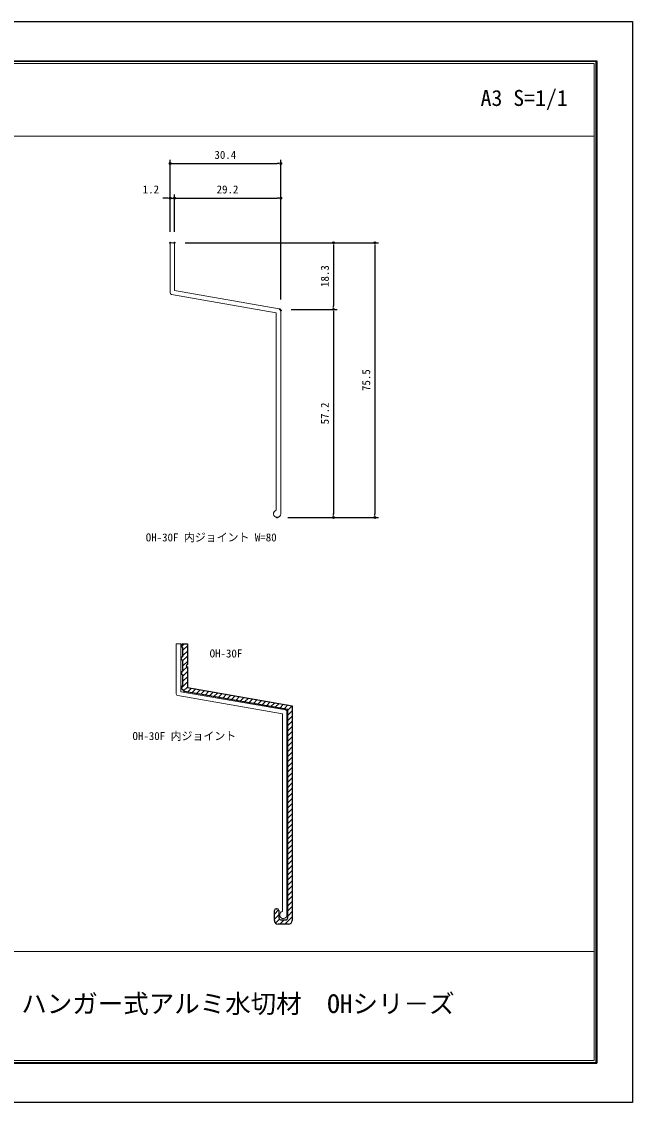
# Model space of a CAD drawing. Units: millimetres, scale not verified. Extents: x -335 to 210, y -148 to 148.
# Drawn here: x 42.3 to 210, y -148.5 to 148.5 of the extents above; entities that cross this region are included whole.
import ezdxf
from ezdxf.enums import TextEntityAlignment as Align

# ---------------------------------------------------------------- set-up
doc = ezdxf.new("R2010")
doc.units = ezdxf.units.MM
doc.header["$LTSCALE"] = 0.5
doc.header["$PDMODE"] = 32
doc.header["$PDSIZE"] = 0.25
for name, color, linetype in [('0-0_0', 7, 'Continuous'), ('0-2_1-2図名', 7, 'Continuous'), ('0-3_2-1寸法', 7, 'Continuous'), ('0-4_Defpoints', 7, 'Continuous'), ('0-5_1-4文字', 7, 'Continuous'), ('0-B_100', 7, 'Continuous')]:
    doc.layers.add(name, color=color, linetype=linetype)
for name, color, linetype, lineweight in [('0-1_1-1図枠', 3, 'Continuous', 18), ('0-6_5-1実寸型', 1, 'Continuous', 18), ('0-9_1', 1, 'Continuous', 18)]:
    doc.layers.add(name, color=color, linetype=linetype, lineweight=lineweight)
doc.styles.add('ＭＳ ゴシック', font='')
doc.styles.get('ＭＳ ゴシック').set_extended_font_data('MS Gothic')

# ---------------------------------------------------------------- blocks, each defined once
blk = doc.blocks.new('_Dot')
at = {"layer": '0-0_0'}
for p, q in [((-0.5, 0), (-1, 0)), ((0.25, 0), (-0.25, 0))]:
    blk.add_line(p, q, dxfattribs=at)
blk.add_circle((0, 0), 0.25, dxfattribs=at)
blk = doc.blocks.new('D2')
at = {"layer": '0-3_2-1寸法'}
for p, q in [((326.3001, 217.9261), (338.4175, 217.9261)), ((337.9175, 216.9261), (337.9175, 161.7349)), ((325.4175, 160.7349), (338.4175, 160.7349))]:
    blk.add_line(p, q, dxfattribs=at)
at = {"layer": '0-4_Defpoints'}
for p in [(323.3001, 217.9261), (322.4175, 160.7349), (337.9175, 160.7349)]:
    blk.add_point(p, dxfattribs=at)
at = {"layer": '0-3_2-1寸法'}
for p, rotation in [((337.9175, 217.9261), 90), ((337.9175, 160.7349), 270)]:
    blk.add_blockref('_Dot', p, dxfattribs=dict(at, rotation=rotation))
at = {"layer": '0-3_2-1寸法', "style": 'ＭＳ ゴシック'}
blk.add_text('57.2', height=2.199, rotation=90, dxfattribs=at).set_placement((337.2925, 186.3305), align=Align.BOTTOM_LEFT)
blk = doc.blocks.new('D9')
at = {"layer": '0-3_2-1寸法'}
for p, q in [((293.0275, 239.2349), (293.0275, 258.9996)), ((323.4175, 220.6042), (323.4175, 258.9996)), ((294.0275, 257.9996), (322.4175, 257.9996))]:
    blk.add_line(p, q, dxfattribs=at)
at = {"layer": '0-4_Defpoints'}
for p in [(323.4175, 257.9996), (293.0275, 236.2349), (323.4175, 217.6042)]:
    blk.add_point(p, dxfattribs=at)
at = {"layer": '0-3_2-1寸法', "rotation": 180}
blk.add_blockref('_Dot', (293.0275, 257.9996), dxfattribs=at)
at = {"layer": '0-3_2-1寸法'}
blk.add_blockref('_Dot', (323.4175, 257.9996), dxfattribs=at)
at = {"layer": '0-3_2-1寸法', "style": 'ＭＳ ゴシック'}
blk.add_text('30.4', height=2.199, dxfattribs=at).set_placement((305.2225, 258.6246), align=Align.BOTTOM_LEFT)
blk = doc.blocks.new('D10')
at = {"layer": '0-3_2-1寸法'}
for p, q in [((293.0275, 239.2349), (293.0275, 249.5)), ((294.2275, 239.2349), (294.2275, 249.5)), ((292.0275, 248.5), (291.0275, 248.5)), ((293.0275, 248.5), (294.2275, 248.5)), ((295.2275, 248.5), (296.2275, 248.5))]:
    blk.add_line(p, q, dxfattribs=at)
at = {"layer": '0-4_Defpoints'}
for p in [(294.2275, 248.5), (293.0275, 236.2349), (294.2275, 236.2349)]:
    blk.add_point(p, dxfattribs=at)
at = {"layer": '0-3_2-1寸法'}
blk.add_blockref('_Dot', (293.0275, 248.5), dxfattribs=at)
at = {"layer": '0-3_2-1寸法', "rotation": 180}
blk.add_blockref('_Dot', (294.2275, 248.5), dxfattribs=at)
at = {"layer": '0-3_2-1寸法', "style": 'ＭＳ ゴシック'}
blk.add_text('1.2', height=2.199, dxfattribs=at).set_placement((285.5265, 249.125), align=Align.BOTTOM_LEFT)
blk = doc.blocks.new('D11')
at = {"layer": '0-3_2-1寸法'}
for p, q in [((294.2275, 239.2349), (294.2275, 249.5)), ((323.4175, 220.6042), (323.4175, 249.5)), ((295.2275, 248.5), (322.4175, 248.5))]:
    blk.add_line(p, q, dxfattribs=at)
at = {"layer": '0-4_Defpoints'}
for p in [(323.4175, 248.5), (294.2275, 236.2349), (323.4175, 217.6042)]:
    blk.add_point(p, dxfattribs=at)
at = {"layer": '0-3_2-1寸法', "rotation": 180}
blk.add_blockref('_Dot', (294.2275, 248.5), dxfattribs=at)
at = {"layer": '0-3_2-1寸法'}
blk.add_blockref('_Dot', (323.4175, 248.5), dxfattribs=at)
at = {"layer": '0-3_2-1寸法', "style": 'ＭＳ ゴシック'}
blk.add_text('29.2', height=2.199, dxfattribs=at).set_placement((305.8225, 249.125), align=Align.BOTTOM_LEFT)
blk = doc.blocks.new('D12')
at = {"layer": '0-3_2-1寸法'}
for p, q in [((297.2275, 236.2349), (338.9175, 236.2349)), ((337.9175, 235.2349), (337.9175, 218.9261)), ((326.3001, 217.9261), (338.9175, 217.9261))]:
    blk.add_line(p, q, dxfattribs=at)
at = {"layer": '0-4_Defpoints'}
for p in [(294.2275, 236.2349), (323.3001, 217.9261), (337.9175, 217.9261)]:
    blk.add_point(p, dxfattribs=at)
at = {"layer": '0-3_2-1寸法'}
for p, rotation in [((337.9175, 236.2349), 90), ((337.9175, 217.9261), 270)]:
    blk.add_blockref('_Dot', p, dxfattribs=dict(at, rotation=rotation))
at = {"layer": '0-3_2-1寸法', "style": 'ＭＳ ゴシック'}
blk.add_text('18.3', height=2.199, rotation=90, dxfattribs=at).set_placement((337.2925, 224.0805), align=Align.BOTTOM_LEFT)
blk = doc.blocks.new('D13')
at = {"layer": '0-3_2-1寸法'}
for p, q in [((297.2275, 236.2349), (350.2789, 236.2349)), ((349.2789, 235.2349), (349.2789, 161.7349)), ((325.4175, 160.7349), (350.2789, 160.7349))]:
    blk.add_line(p, q, dxfattribs=at)
at = {"layer": '0-4_Defpoints'}
for p in [(294.2275, 236.2349), (322.4175, 160.7349), (349.2789, 160.7349)]:
    blk.add_point(p, dxfattribs=at)
at = {"layer": '0-3_2-1寸法'}
for p, rotation in [((349.2789, 236.2349), 90), ((349.2789, 160.7349), 270)]:
    blk.add_blockref('_Dot', p, dxfattribs=dict(at, rotation=rotation))
at = {"layer": '0-3_2-1寸法', "style": 'ＭＳ ゴシック'}
blk.add_text('75.5', height=2.199, rotation=90, dxfattribs=at).set_placement((348.6539, 195.4849), align=Align.BOTTOM_LEFT)

msp = doc.modelspace()

# ---------------------------------------------------------------- linework, layer by layer
at = {"layer": '0-1_1-1図枠'}
for p, q in [((-200, 137.5), (200, 137.5)), ((-199.5, 137), (199.5, 137)), ((199.5, 137), (199.5, -137)), ((200, 137.5), (200, -137.5)), ((-199.5, 117), (199.5, 117)), ((-199.5, -107), (199.5, -107)), ((-200, -137.5), (200, -137.5)), ((-199.5, -137), (199.5, -137))]:
    msp.add_line(p, q, dxfattribs=at)
at = {"layer": '0-4_Defpoints'}
for p, q in [((-200.2, 137.7), (200.2, 137.7)), ((-200.2, 137.7), (200.2, 137.7)), ((200.2, 137.7), (200.2, -137.7)), ((200.2, 137.7), (200.2, -137.7)), ((-200.2, -137.7), (200.2, -137.7)), ((-200.2, -137.7), (200.2, -137.7))]:
    msp.add_line(p, q, dxfattribs=at)
msp.add_lwpolyline([(-210, -148.5), (-210, 148.5), (210, 148.5), (210, -148.5)], close=True, dxfattribs=at)
at = {"layer": '0-6_5-1実寸型'}
for p, q in [((83.0275, 74.0042), (83.0275, 87.7349)), ((83.0275, 87.7349), (84.2275, 87.7349)), ((113.4175, 13.2349), (113.4175, 69.1042)), ((84.75, -36.2307), (84.75, -22.5)), ((84.75, -22.5), (85.95, -22.5)), ((115.14, -97), (115.14, -41.1307))]:
    msp.add_line(p, q, dxfattribs=at)
for points in [[(113.0031, 69.5968), (84.2275, 74.5931), (84.2275, 87.7349)], [(83.442, 73.5115), (112.2175, 68.5153), (112.2175, 14.2147)], [(114.7255, -40.638), (85.95, -35.6418), (85.95, -22.5)], [(85.1645, -36.7233), (113.94, -41.7196), (113.94, -96.0202)]]:
    msp.add_lwpolyline(points, dxfattribs=at)
for centre, radius, start, end in [((83.5275, 74.0042), 0.5, 180, 260.15), ((112.9175, 69.1042), 0.5, 0, 80.15), ((112.4175, 13.2349), 1, 101.53696, 0), ((85.25, -36.2307), 0.5, 180, 260.15), ((114.64, -41.1307), 0.5, 0, 80.15), ((114.14, -97), 1, 101.53696, 0)]:
    msp.add_arc(centre, radius, start, end, dxfattribs=at)
at = {"layer": '0-9_1'}
for p, q in [((86.1588, -23.2692), (86.9282, -22.4998)), ((86.58, -24.2622), (87.78, -23.0622)), ((86.58, -25.6765), (87.78, -24.4765)), ((86.58, -27.0907), (87.78, -25.8907)), ((86.58, -28.5049), (87.78, -27.3049)), ((86.58, -29.9191), (87.7305, -28.7686)), ((86.088, -30.4111), (86.4911, -30.008)), ((86.58, -31.3333), (87.78, -30.1333)), ((86.58, -32.7475), (87.78, -31.5475)), ((86.1004, -34.6413), (87.78, -32.9617)), ((86.72, -35.4359), (87.78, -34.376)), ((87.8415, -35.7286), (88.8793, -34.6909)), ((89.0465, -35.9378), (90.0843, -34.9001)), ((90.2516, -36.147), (91.2893, -35.1093)), ((91.4566, -36.3562), (92.4943, -35.3185)), ((92.6616, -36.5654), (93.6994, -35.5277)), ((93.8666, -36.7747), (94.9044, -35.7369)), ((95.0716, -36.9839), (96.1094, -35.9461)), ((96.2766, -37.1931), (97.3144, -36.1553)), ((97.4816, -37.4023), (98.5194, -36.3645)), ((98.6866, -37.6115), (99.7244, -36.5737)), ((99.8916, -37.8207), (100.9294, -36.7829)), ((101.0967, -38.0299), (102.1344, -36.9921)), ((102.3017, -38.2391), (103.3394, -37.2013)), ((103.5067, -38.4483), (104.5445, -37.4105)), ((104.7117, -38.6575), (105.7495, -37.6197)), ((105.9167, -38.8667), (106.9545, -37.8289)), ((107.1217, -39.0759), (108.1595, -38.0381)), ((108.3267, -39.2851), (109.3645, -38.2473)), ((109.5317, -39.4943), (110.5695, -38.4565)), ((110.7367, -39.7035), (111.7745, -38.6657)), ((111.9417, -39.9127), (112.9795, -38.8749)), ((113.1468, -40.1219), (114.1845, -39.0841)), ((114.3518, -40.3311), (115.3895, -39.2933)), ((115.38, -40.7171), (116.58, -39.5171)), ((115.38, -42.1313), (116.58, -40.9313)), ((115.38, -43.5455), (116.58, -42.3455)), ((115.38, -44.9597), (116.58, -43.7597)), ((115.38, -46.3739), (116.58, -45.1739)), ((115.38, -47.7881), (116.58, -46.5881)), ((115.38, -49.2024), (116.58, -48.0024)), ((115.38, -50.6166), (116.58, -49.4166)), ((115.38, -52.0308), (116.58, -50.8308)), ((115.38, -53.445), (116.58, -52.245)), ((115.38, -54.8592), (116.58, -53.6592)), ((115.38, -56.2734), (116.58, -55.0734)), ((115.38, -57.6876), (116.58, -56.4876)), ((115.38, -59.1019), (116.58, -57.9019)), ((115.38, -60.5161), (116.58, -59.3161)), ((115.38, -61.9303), (116.58, -60.7303)), ((115.38, -63.3445), (116.58, -62.1445)), ((115.38, -64.7587), (116.58, -63.5587)), ((115.38, -66.1729), (116.58, -64.9729)), ((115.38, -67.5871), (116.58, -66.3871)), ((115.38, -69.0013), (116.58, -67.8014)), ((115.38, -70.4156), (116.58, -69.2156)), ((115.38, -71.8298), (116.58, -70.6298)), ((115.38, -73.244), (116.58, -72.044)), ((115.38, -74.6582), (116.58, -73.4582)), ((115.38, -76.0724), (116.58, -74.8724)), ((115.38, -77.4866), (116.58, -76.2866)), ((115.38, -78.9008), (116.58, -77.7008)), ((115.38, -80.3151), (116.58, -79.1151)), ((115.38, -81.7293), (116.58, -80.5293)), ((115.38, -83.1435), (116.58, -81.9435)), ((115.38, -84.5577), (116.58, -83.3577)), ((115.38, -85.9719), (116.58, -84.7719)), ((115.38, -87.3861), (116.58, -86.1861)), ((115.38, -88.8003), (116.58, -87.6003)), ((115.38, -90.2145), (116.58, -89.0146)), ((115.38, -91.6288), (116.58, -90.4288)), ((115.38, -93.043), (116.58, -91.843)), ((115.38, -94.4572), (116.58, -93.2572)), ((115.38, -95.8714), (116.58, -94.6714)), ((111.68, -96.743), (112.8335, -95.5895)), ((111.68, -98.1572), (112.88, -96.9572)), ((114.5798, -99.5), (116.58, -97.4998)), ((115.38, -97.2856), (116.58, -96.0856)), ((112.0095, -99.2419), (113.064, -98.1875)), ((113.1656, -99.5), (114.3656, -98.3))]:
    msp.add_line(p, q, dxfattribs=at)
at = {"layer": '0-B_100'}
for p, q in [((86.58, -26), (86.58, -23.4998)), ((86.58, -30), (86.58, -27)), ((86.58, -33.9998), (86.58, -31)), ((86.58, -35.0889), (86.58, -34.9998)), ((111.68, -98.5), (111.68, -95.8)), ((112.18, -95.3), (112.38, -95.3)), ((112.88, -95.8), (112.88, -97.8)), ((115.58, -99.5), (112.68, -99.5)), ((113.38, -98.3), (114.88, -98.3))]:
    msp.add_line(p, q, dxfattribs=at)
for points in [[(86.58, -22.4998), (87.78, -22.5), (87.78, -28.2), (87.573, -28.331)], [(87.573, -28.669), (87.78, -28.8), (87.78, -34.5), (116.58, -39.5), (116.58, -98.5)], [(115.38, -97.8), (115.38, -40.5096), (86.9945, -35.5816)]]:
    msp.add_lwpolyline(points, dxfattribs=at)
for centre, radius, start, end in [((86.58, -22.9998), 0.5, 90, 180), ((86.58, -22.9998), 0.5, 180, 270), ((86.58, -26.5), 0.5, 90, 180), ((86.58, -26.5), 0.5, 180, 270), ((87.68, -28.5), 0.2, 122.33353, 237.66647), ((86.58, -30.5), 0.5, 90, 180), ((86.58, -30.5), 0.5, 180, 270), ((86.58, -34.4998), 0.5, 90, 180), ((86.58, -34.4998), 0.5, 180, 270), ((87.08, -35.0889), 0.5, 180, 260.15098), ((112.18, -95.8), 0.5, 90, 180), ((112.38, -95.8), 0.5, 0, 90), ((113.38, -97.8), 0.5, 180, 270), ((114.88, -97.8), 0.5, 270, 0), ((112.68, -98.5), 1, 180, 270), ((115.58, -98.5), 1, 270, 0)]:
    msp.add_arc(centre, radius, start, end, dxfattribs=at)

# ---------------------------------------------------------------- block references
at = {"layer": '0-3_2-1寸法'}
for name in ['D9', 'D10', 'D11', 'D12', 'D13', 'D2']:
    msp.add_blockref(name, (-210, -148.5), dxfattribs=at)

# ---------------------------------------------------------------- texts
at = {"layer": '0-2_1-2図名', "style": 'ＭＳ ゴシック'}
msp.add_text('ハンガー式アルミ水切材\u3000OHシリ－ズ', height=5.132, dxfattribs=at).set_placement((42.1802, -125.4822), align=Align.BOTTOM_LEFT)
at = {"layer": '0-3_2-1寸法', "style": 'ＭＳ ゴシック'}
for s, p in [('OH-30F 内ジョイント W=80', (76.3591, 5)), ('OH-30F', (93.9023, -26.8958)), ('OH-30F 内ジョイント', (72.7145, -49.5819))]:
    msp.add_text(s, height=2.199, dxfattribs=at).set_placement(p, align=Align.BOTTOM_LEFT)
at = {"layer": '0-5_1-4文字', "style": 'ＭＳ ゴシック'}
msp.add_text('A3 S=1/1', height=4.399, dxfattribs=at).set_placement((168.3122, 124), align=Align.BOTTOM_LEFT)

doc.saveas('drawing.dxf')
